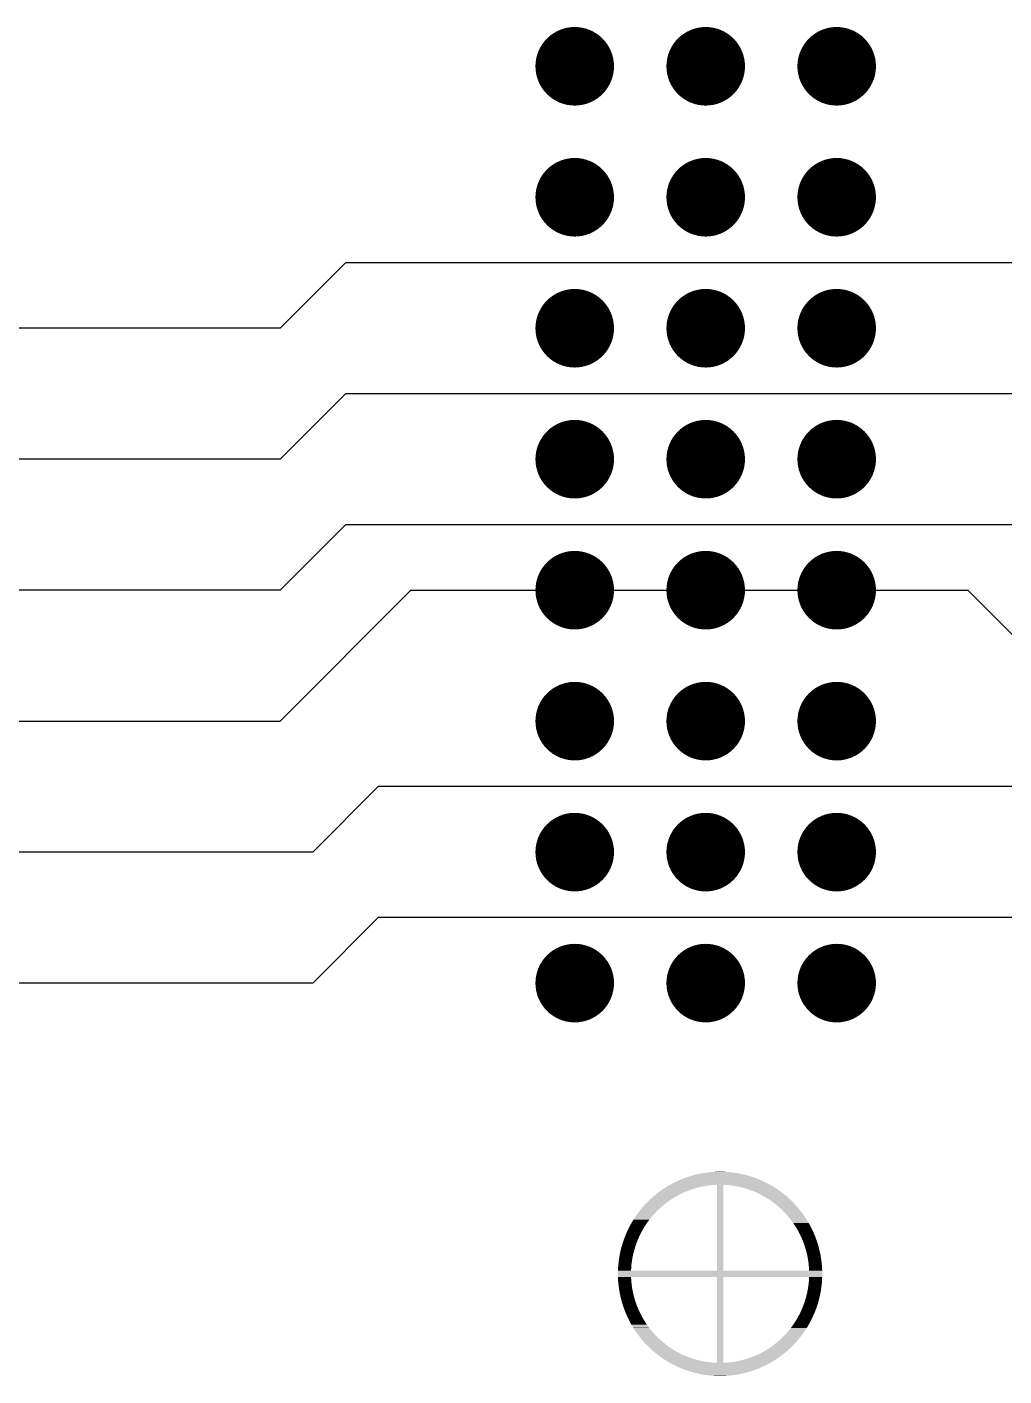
# Model space of a CAD drawing. Extents: x 295 to 953, y 10 to 290.
# Drawn here: x 844.33 to 863.28, y 113.51 to 139.68 of the extents above; entities that cross this region are included whole.
import ezdxf

# ---------------------------------------------------------------- set-up
doc = ezdxf.new("R2010")
doc.units = 0
doc.header["$LTSCALE"] = 5
doc.header["$MEASUREMENT"] = 0
doc.layers.get('0').update_dxf_attribs({"linetype": 'CONTINUOUS', "lineweight": 25})
doc.layers.add('DV-ABPB-A4_BOT', color=7, linetype='CONTINUOUS')

msp = doc.modelspace()

# ---------------------------------------------------------------- linework, layer by layer
at = {"color": 7, "const_width": 0.762}
for points in [[(855.337, 138.913, -1), (854.575, 138.913, -1)], [(857.877, 138.913, -1), (857.115, 138.913, -1)], [(860.417, 138.913, -1), (859.655, 138.913, -1)], [(855.337, 136.373, -1), (854.575, 136.373, -1)], [(857.877, 136.373, -1), (857.115, 136.373, -1)], [(860.417, 136.373, -1), (859.655, 136.373, -1)], [(855.337, 133.833, -1), (854.575, 133.833, -1)], [(857.877, 133.833, -1), (857.115, 133.833, -1)], [(860.417, 133.833, -1), (859.655, 133.833, -1)], [(855.337, 131.293, -1), (854.575, 131.293, -1)], [(857.877, 131.293, -1), (857.115, 131.293, -1)], [(860.417, 131.293, -1), (859.655, 131.293, -1)], [(855.337, 128.753, -1), (854.575, 128.753, -1)], [(857.877, 128.753, -1), (857.115, 128.753, -1)], [(860.417, 128.753, -1), (859.655, 128.753, -1)], [(855.337, 126.213, -1), (854.575, 126.213, -1)], [(857.877, 126.213, -1), (857.115, 126.213, -1)], [(860.417, 126.213, -1), (859.655, 126.213, -1)], [(855.337, 123.673, -1), (854.575, 123.673, -1)], [(857.877, 123.673, -1), (857.115, 123.673, -1)], [(860.417, 123.673, -1), (859.655, 123.673, -1)], [(855.337, 121.133, -1), (854.575, 121.133, -1)], [(857.877, 121.133, -1), (857.115, 121.133, -1)], [(860.417, 121.133, -1), (859.655, 121.133, -1)]]:
    msp.add_lwpolyline(points, format="xyb", close=True, dxfattribs=at)
at = {"color": 7}
for points in [[(857.962, 117.467), (857.904, 117.471), (857.589, 117.467), (857.645, 117.471)], [(857.904, 117.471), (857.899, 117.472), (857.645, 117.471), (857.653, 117.472)], [(857.899, 117.472), (857.84, 117.475), (857.653, 117.472), (857.709, 117.475)], [(857.84, 117.475), (857.835, 117.475), (857.709, 117.475), (857.72, 117.475)], [(857.835, 117.475), (857.772, 117.476), (857.72, 117.475), (857.772, 117.476)], [(857.496, 117.199), (857.555, 117.208), (856.766, 117.199), (856.78, 117.208)], [(857.555, 117.208), (857.614, 117.214), (856.78, 117.208), (856.792, 117.214)], [(857.614, 117.214), (857.673, 117.219), (856.792, 117.214), (856.799, 117.219)], [(857.673, 117.219), (857.695, 117.22), (856.799, 117.219), (856.801, 117.22)], [(857.695, 117.22), (857.712, 117.221), (856.801, 117.22), (856.802, 117.221)], [(858.748, 117.221), (858.744, 117.223), (856.802, 117.221), (856.806, 117.223)], [(858.744, 117.223), (858.693, 117.25), (856.806, 117.223), (856.857, 117.25)], [(858.693, 117.25), (858.688, 117.253), (856.857, 117.25), (856.862, 117.253)], [(858.688, 117.253), (858.636, 117.279), (856.862, 117.253), (856.913, 117.279)], [(858.636, 117.279), (858.631, 117.281), (856.913, 117.279), (856.919, 117.281)], [(858.631, 117.281), (858.579, 117.305), (856.919, 117.281), (856.971, 117.305)], [(858.579, 117.305), (858.573, 117.308), (856.971, 117.305), (856.977, 117.308)], [(858.573, 117.308), (858.52, 117.33), (856.977, 117.308), (857.029, 117.33)], [(858.52, 117.33), (858.515, 117.332), (857.029, 117.33), (857.035, 117.332)], [(858.515, 117.332), (858.461, 117.353), (857.035, 117.332), (857.089, 117.353)], [(858.461, 117.353), (858.456, 117.355), (857.089, 117.353), (857.095, 117.355)], [(858.456, 117.355), (858.401, 117.374), (857.095, 117.355), (857.148, 117.374)], [(858.401, 117.374), (858.396, 117.376), (857.148, 117.374), (857.154, 117.376)], [(858.396, 117.376), (858.341, 117.393), (857.154, 117.376), (857.209, 117.393)], [(858.341, 117.393), (858.335, 117.395), (857.209, 117.393), (857.215, 117.395)], [(858.335, 117.395), (858.28, 117.41), (857.215, 117.395), (857.27, 117.41)], [(858.28, 117.41), (858.274, 117.412), (857.27, 117.41), (857.276, 117.412)], [(858.274, 117.412), (858.218, 117.425), (857.276, 117.412), (857.332, 117.425)], [(858.218, 117.425), (858.213, 117.427), (857.332, 117.425), (857.338, 117.427)], [(858.213, 117.427), (858.156, 117.439), (857.338, 117.427), (857.394, 117.439)], [(858.156, 117.439), (858.15, 117.44), (857.394, 117.439), (857.4, 117.44)], [(858.15, 117.44), (858.093, 117.45), (857.4, 117.44), (857.456, 117.45)], [(858.093, 117.45), (858.088, 117.451), (857.456, 117.45), (857.463, 117.451)], [(858.088, 117.451), (858.031, 117.459), (857.463, 117.451), (857.519, 117.459)], [(858.031, 117.459), (858.025, 117.46), (857.519, 117.459), (857.526, 117.46)], [(858.025, 117.46), (857.967, 117.466), (857.526, 117.46), (857.582, 117.466)], [(857.967, 117.466), (857.962, 117.467), (857.582, 117.466), (857.589, 117.467)], [(857.839, 115.558), (857.839, 117.221), (857.712, 115.558), (857.712, 117.221)], [(858.753, 117.217), (858.748, 117.221), (857.898, 117.217), (857.839, 117.221)], [(858.762, 117.212), (858.753, 117.217), (857.957, 117.212), (857.898, 117.217)], [(858.774, 117.205), (858.762, 117.212), (858.015, 117.205), (857.957, 117.212)], [(856.795, 116.917), (856.838, 116.945), (856.396, 116.917), (856.426, 116.945)], [(856.838, 116.945), (856.862, 116.96), (856.426, 116.945), (856.442, 116.96)], [(856.862, 116.96), (856.888, 116.977), (856.442, 116.96), (856.461, 116.977)], [(856.888, 116.977), (856.932, 117.002), (856.461, 116.977), (856.489, 117.002)], [(856.932, 117.002), (856.939, 117.006), (856.489, 117.002), (856.494, 117.006)], [(856.939, 117.006), (856.992, 117.034), (856.494, 117.006), (856.528, 117.034)], [(856.992, 117.034), (857.009, 117.042), (856.528, 117.034), (856.538, 117.042)], [(857.009, 117.042), (857.045, 117.06), (856.538, 117.042), (856.561, 117.06)], [(857.045, 117.06), (857.093, 117.081), (856.561, 117.06), (856.589, 117.081)], [(857.093, 117.081), (857.099, 117.084), (856.589, 117.081), (856.592, 117.084)], [(857.099, 117.084), (857.154, 117.106), (856.592, 117.084), (856.623, 117.106)], [(857.154, 117.106), (857.187, 117.118), (856.623, 117.106), (856.64, 117.118)], [(857.187, 117.118), (857.21, 117.127), (856.64, 117.118), (856.652, 117.127)], [(857.21, 117.127), (857.266, 117.145), (856.652, 117.127), (856.679, 117.145)], [(857.266, 117.145), (857.297, 117.154), (856.679, 117.145), (856.693, 117.154)], [(857.297, 117.154), (857.323, 117.161), (856.693, 117.154), (856.705, 117.161)], [(857.323, 117.161), (857.38, 117.176), (856.705, 117.161), (856.728, 117.176)], [(857.38, 117.176), (857.434, 117.188), (856.728, 117.176), (856.746, 117.188)], [(857.434, 117.188), (857.438, 117.189), (856.746, 117.188), (856.748, 117.189)], [(857.438, 117.189), (857.496, 117.199), (856.748, 117.189), (856.766, 117.199)], [(858.79, 117.196), (858.774, 117.205), (858.074, 117.196), (858.015, 117.205)], [(858.799, 117.191), (858.79, 117.196), (858.099, 117.191), (858.074, 117.196)], [(858.809, 117.184), (858.799, 117.191), (858.132, 117.184), (858.099, 117.191)], [(858.83, 117.171), (858.809, 117.184), (858.19, 117.171), (858.132, 117.184)], [(858.852, 117.157), (858.83, 117.171), (858.242, 117.157), (858.19, 117.171)], [(858.854, 117.156), (858.852, 117.157), (858.247, 117.156), (858.242, 117.157)], [(858.88, 117.139), (858.854, 117.156), (858.304, 117.139), (858.247, 117.156)], [(858.905, 117.122), (858.88, 117.139), (858.354, 117.122), (858.304, 117.139)], [(858.908, 117.12), (858.905, 117.122), (858.36, 117.12), (858.354, 117.122)], [(858.937, 117.099), (858.908, 117.12), (858.415, 117.099), (858.36, 117.12)], [(858.957, 117.085), (858.937, 117.099), (858.448, 117.085), (858.415, 117.099)], [(858.968, 117.076), (858.957, 117.085), (858.47, 117.076), (858.448, 117.085)], [(859.001, 117.051), (858.968, 117.076), (858.524, 117.051), (858.47, 117.076)], [(859.007, 117.046), (859.001, 117.051), (858.533, 117.046), (858.524, 117.051)], [(859.033, 117.024), (859.007, 117.046), (858.577, 117.024), (858.533, 117.046)], [(859.056, 117.006), (859.033, 117.024), (858.611, 117.006), (858.577, 117.024)], [(859.067, 116.996), (859.056, 117.006), (858.629, 116.996), (858.611, 117.006)], [(859.102, 116.966), (859.067, 116.996), (858.68, 116.966), (858.629, 116.996)], [(859.104, 116.964), (859.102, 116.966), (858.682, 116.964), (858.68, 116.966)], [(859.136, 116.934), (859.104, 116.964), (858.73, 116.934), (858.682, 116.964)], [(856.52, 116.681), (856.561, 116.723), (856.188, 116.681), (856.221, 116.723)], [(856.561, 116.723), (856.567, 116.729), (856.221, 116.723), (856.225, 116.729)], [(856.567, 116.729), (856.604, 116.764), (856.225, 116.729), (856.254, 116.764)], [(856.604, 116.764), (856.619, 116.778), (856.254, 116.764), (856.266, 116.778)], [(856.619, 116.778), (856.648, 116.803), (856.266, 116.778), (856.288, 116.803)], [(856.648, 116.803), (856.675, 116.825), (856.288, 116.803), (856.307, 116.825)], [(856.675, 116.825), (856.694, 116.841), (856.307, 116.825), (856.322, 116.841)], [(856.694, 116.841), (856.733, 116.872), (856.322, 116.841), (856.351, 116.872)], [(856.733, 116.872), (856.74, 116.878), (856.351, 116.872), (856.357, 116.878)], [(856.74, 116.878), (856.789, 116.912), (856.357, 116.878), (856.391, 116.912)], [(856.789, 116.912), (856.795, 116.917), (856.391, 116.912), (856.396, 116.917)], [(859.15, 116.921), (859.136, 116.934), (858.749, 116.921), (858.73, 116.934)], [(859.171, 116.9), (859.15, 116.921), (858.778, 116.9), (858.749, 116.921)], [(859.195, 116.876), (859.171, 116.9), (858.811, 116.876), (858.778, 116.9)], [(859.205, 116.865), (859.195, 116.876), (858.826, 116.865), (858.811, 116.876)], [(859.239, 116.83), (859.205, 116.865), (858.87, 116.83), (858.826, 116.865)], [(859.24, 116.828), (859.239, 116.83), (858.872, 116.828), (858.87, 116.83)], [(859.274, 116.79), (859.24, 116.828), (858.918, 116.79), (858.872, 116.828)], [(859.281, 116.782), (859.274, 116.79), (858.926, 116.782), (858.918, 116.79)], [(859.307, 116.75), (859.281, 116.782), (858.961, 116.75), (858.926, 116.782)], [(859.321, 116.733), (859.307, 116.75), (858.978, 116.733), (858.961, 116.75)], [(859.34, 116.708), (859.321, 116.733), (859.004, 116.708), (858.978, 116.733)], [(859.36, 116.683), (859.34, 116.708), (859.028, 116.683), (859.004, 116.708)], [(859.373, 116.666), (859.36, 116.683), (859.045, 116.666), (859.028, 116.683)], [(856.311, 116.41), (856.336, 116.449), (856.018, 116.41), (856.039, 116.449)], [(856.336, 116.449), (856.347, 116.466), (856.039, 116.449), (856.048, 116.466)], [(856.347, 116.466), (856.369, 116.498), (856.048, 116.466), (856.067, 116.498)], [(856.369, 116.498), (856.386, 116.521), (856.067, 116.498), (856.08, 116.521)], [(856.386, 116.521), (856.404, 116.546), (856.08, 116.521), (856.096, 116.546)], [(856.404, 116.546), (856.427, 116.574), (856.096, 116.546), (856.114, 116.574)], [(856.427, 116.574), (856.441, 116.592), (856.114, 116.574), (856.126, 116.592)], [(856.441, 116.592), (856.471, 116.627), (856.126, 116.592), (856.149, 116.627)], [(856.471, 116.627), (856.48, 116.637), (856.149, 116.627), (856.157, 116.637)], [(856.48, 116.637), (856.518, 116.678), (856.157, 116.637), (856.187, 116.678)], [(856.518, 116.678), (856.52, 116.681), (856.187, 116.678), (856.188, 116.681)], [(859.397, 116.632), (859.373, 116.666), (859.075, 116.632), (859.045, 116.666)], [(859.404, 116.621), (859.397, 116.632), (859.084, 116.621), (859.075, 116.632)], [(859.433, 116.579), (859.404, 116.621), (859.119, 116.579), (859.084, 116.621)], [(859.435, 116.576), (859.433, 116.579), (859.122, 116.576), (859.119, 116.579)], [(859.465, 116.529), (859.435, 116.576), (859.158, 116.529), (859.122, 116.576)], [(859.467, 116.526), (859.465, 116.529), (859.16, 116.526), (859.158, 116.529)], [(859.493, 116.481), (859.467, 116.526), (859.193, 116.481), (859.16, 116.526)], [(859.499, 116.471), (859.493, 116.481), (859.199, 116.471), (859.193, 116.481)], [(859.52, 116.432), (859.499, 116.471), (859.226, 116.432), (859.199, 116.471)], [(859.529, 116.415), (859.52, 116.432), (859.236, 116.415), (859.226, 116.432)], [(856.171, 116.135), (856.189, 116.178), (855.9, 116.135), (855.916, 116.178)], [(856.189, 116.178), (856.194, 116.189), (855.916, 116.178), (855.92, 116.189)], [(856.194, 116.189), (856.216, 116.237), (855.92, 116.189), (855.938, 116.237)], [(856.216, 116.237), (856.219, 116.243), (855.938, 116.237), (855.941, 116.243)], [(856.219, 116.243), (856.245, 116.296), (855.941, 116.243), (855.963, 116.296)], [(856.245, 116.296), (856.274, 116.348), (855.963, 116.296), (855.987, 116.348)], [(856.274, 116.348), (856.277, 116.353), (855.987, 116.348), (855.99, 116.353)], [(856.277, 116.353), (856.304, 116.399), (855.99, 116.353), (856.013, 116.399)], [(856.304, 116.399), (856.311, 116.41), (856.013, 116.399), (856.018, 116.41)], [(859.546, 116.382), (859.529, 116.415), (859.257, 116.382), (859.236, 116.415)], [(859.558, 116.359), (859.546, 116.382), (859.27, 116.359), (859.257, 116.382)], [(859.571, 116.33), (859.558, 116.359), (859.287, 116.33), (859.27, 116.359)], [(859.585, 116.301), (859.571, 116.33), (859.302, 116.301), (859.287, 116.33)], [(859.595, 116.278), (859.585, 116.301), (859.314, 116.278), (859.302, 116.301)], [(859.609, 116.243), (859.595, 116.278), (859.331, 116.243), (859.314, 116.278)], [(859.617, 116.225), (859.609, 116.243), (859.34, 116.225), (859.331, 116.243)], [(859.632, 116.184), (859.617, 116.225), (859.359, 116.184), (859.34, 116.225)], [(859.637, 116.17), (859.632, 116.184), (859.364, 116.17), (859.359, 116.184)], [(859.654, 116.124), (859.637, 116.17), (859.383, 116.124), (859.364, 116.17)], [(856.09, 115.873), (856.098, 115.909), (855.83, 115.873), (855.838, 115.909)], [(856.098, 115.909), (856.105, 115.935), (855.838, 115.909), (855.843, 115.935)], [(856.105, 115.935), (856.114, 115.967), (855.843, 115.935), (855.851, 115.967)], [(856.114, 115.967), (856.123, 115.997), (855.851, 115.967), (855.859, 115.997)], [(856.123, 115.997), (856.131, 116.023), (855.859, 115.997), (855.866, 116.023)], [(856.131, 116.023), (856.142, 116.058), (855.866, 116.023), (855.876, 116.058)], [(856.142, 116.058), (856.15, 116.079), (855.876, 116.058), (855.882, 116.079)], [(856.15, 116.079), (856.165, 116.118), (855.882, 116.079), (855.895, 116.118)], [(856.165, 116.118), (856.171, 116.135), (855.895, 116.118), (855.9, 116.135)], [(859.656, 116.116), (859.654, 116.124), (859.387, 116.116), (859.383, 116.124)], [(859.673, 116.063), (859.656, 116.116), (859.406, 116.063), (859.387, 116.116)], [(859.674, 116.06), (859.673, 116.063), (859.407, 116.06), (859.406, 116.063)], [(859.69, 116.004), (859.674, 116.06), (859.425, 116.004), (859.407, 116.06)], [(859.69, 116.002), (859.69, 116.004), (859.426, 116.002), (859.425, 116.004)], [(859.704, 115.947), (859.69, 116.002), (859.442, 115.947), (859.426, 116.002)], [(859.705, 115.941), (859.704, 115.947), (859.443, 115.941), (859.442, 115.947)], [(859.716, 115.889), (859.705, 115.941), (859.457, 115.889), (859.443, 115.941)], [(856.053, 115.621), (856.057, 115.676), (855.798, 115.621), (855.802, 115.676)], [(856.057, 115.676), (856.058, 115.685), (855.802, 115.676), (855.803, 115.685)], [(856.058, 115.685), (856.065, 115.735), (855.803, 115.685), (855.809, 115.735)], [(856.065, 115.735), (856.067, 115.748), (855.809, 115.735), (855.81, 115.748)], [(856.067, 115.748), (856.074, 115.793), (855.81, 115.748), (855.817, 115.793)], [(856.074, 115.793), (856.077, 115.81), (855.817, 115.793), (855.819, 115.81)], [(856.077, 115.81), (856.085, 115.852), (855.819, 115.81), (855.827, 115.852)], [(856.085, 115.852), (856.09, 115.873), (855.827, 115.852), (855.83, 115.873)], [(859.719, 115.879), (859.716, 115.889), (859.459, 115.879), (859.457, 115.889)], [(859.727, 115.831), (859.719, 115.879), (859.469, 115.831), (859.459, 115.879)], [(859.73, 115.816), (859.727, 115.831), (859.472, 115.816), (859.469, 115.831)], [(859.736, 115.773), (859.73, 115.816), (859.48, 115.773), (859.472, 115.816)], [(859.739, 115.754), (859.736, 115.773), (859.482, 115.754), (859.48, 115.773)], [(859.744, 115.714), (859.739, 115.754), (859.488, 115.714), (859.482, 115.754)], [(859.747, 115.691), (859.744, 115.714), (859.491, 115.691), (859.488, 115.714)], [(859.749, 115.656), (859.747, 115.691), (859.495, 115.656), (859.491, 115.691)], [(859.752, 115.627), (859.749, 115.656), (859.497, 115.627), (859.495, 115.656)], [(859.756, 115.495), (859.755, 115.558), (855.794, 115.495), (855.795, 115.558)], [(859.755, 115.431), (859.756, 115.495), (855.795, 115.431), (855.794, 115.495)], [(856.049, 115.558), (856.052, 115.617), (855.795, 115.558), (855.798, 115.617)], [(856.049, 115.425), (856.049, 115.431), (855.795, 115.425), (855.795, 115.431)], [(856.051, 115.392), (856.049, 115.425), (855.797, 115.392), (855.795, 115.425)], [(856.053, 115.362), (856.051, 115.392), (855.798, 115.362), (855.797, 115.392)], [(856.052, 115.617), (856.053, 115.621), (855.798, 115.617), (855.798, 115.621)], [(857.839, 113.768), (857.839, 115.431), (857.712, 113.768), (857.712, 115.431)], [(859.753, 115.597), (859.752, 115.627), (859.499, 115.597), (859.497, 115.627)], [(859.752, 115.372), (859.755, 115.431), (859.498, 115.372), (859.501, 115.431)], [(859.755, 115.564), (859.753, 115.597), (859.501, 115.564), (859.499, 115.597)], [(859.755, 115.558), (859.755, 115.564), (859.501, 115.558), (859.501, 115.564)], [(856.055, 115.333), (856.053, 115.362), (855.801, 115.333), (855.798, 115.362)], [(856.059, 115.298), (856.055, 115.333), (855.804, 115.298), (855.801, 115.333)], [(856.062, 115.275), (856.059, 115.298), (855.806, 115.275), (855.804, 115.298)], [(856.068, 115.235), (856.062, 115.275), (855.811, 115.235), (855.806, 115.275)], [(856.07, 115.216), (856.068, 115.235), (855.814, 115.216), (855.811, 115.235)], [(856.078, 115.173), (856.07, 115.216), (855.82, 115.173), (855.814, 115.216)], [(856.081, 115.158), (856.078, 115.173), (855.823, 115.158), (855.82, 115.173)], [(856.091, 115.11), (856.081, 115.158), (855.831, 115.11), (855.823, 115.158)], [(859.712, 115.08), (859.72, 115.116), (859.452, 115.08), (859.46, 115.116)], [(859.72, 115.116), (859.724, 115.137), (859.46, 115.116), (859.465, 115.137)], [(859.724, 115.137), (859.731, 115.179), (859.465, 115.137), (859.473, 115.179)], [(859.731, 115.179), (859.733, 115.196), (859.473, 115.179), (859.476, 115.196)], [(859.733, 115.196), (859.74, 115.241), (859.476, 115.196), (859.483, 115.241)], [(859.74, 115.241), (859.741, 115.254), (859.483, 115.241), (859.485, 115.254)], [(859.741, 115.254), (859.747, 115.304), (859.485, 115.254), (859.492, 115.304)], [(859.747, 115.304), (859.748, 115.313), (859.492, 115.304), (859.493, 115.313)], [(859.748, 115.313), (859.752, 115.368), (859.493, 115.313), (859.498, 115.368)], [(859.752, 115.368), (859.752, 115.372), (859.498, 115.368), (859.498, 115.372)], [(856.094, 115.1), (856.091, 115.11), (855.834, 115.1), (855.831, 115.11)], [(856.107, 115.048), (856.094, 115.1), (855.845, 115.048), (855.834, 115.1)], [(856.108, 115.042), (856.107, 115.048), (855.846, 115.042), (855.845, 115.048)], [(856.124, 114.987), (856.108, 115.042), (855.86, 114.987), (855.846, 115.042)], [(856.125, 114.985), (856.124, 114.987), (855.86, 114.985), (855.86, 114.987)], [(856.143, 114.929), (856.125, 114.985), (855.876, 114.929), (855.86, 114.985)], [(856.144, 114.926), (856.143, 114.929), (855.877, 114.926), (855.876, 114.929)], [(856.163, 114.873), (856.144, 114.926), (855.894, 114.873), (855.877, 114.926)], [(856.167, 114.865), (856.163, 114.873), (855.896, 114.865), (855.894, 114.873)], [(856.186, 114.819), (856.167, 114.865), (855.913, 114.819), (855.896, 114.865)], [(859.635, 114.811), (859.65, 114.854), (859.361, 114.811), (859.379, 114.854)], [(859.65, 114.854), (859.655, 114.871), (859.379, 114.854), (859.385, 114.871)], [(859.655, 114.871), (859.668, 114.91), (859.385, 114.871), (859.4, 114.91)], [(859.668, 114.91), (859.675, 114.931), (859.4, 114.91), (859.408, 114.931)], [(859.675, 114.931), (859.684, 114.966), (859.408, 114.931), (859.419, 114.966)], [(859.684, 114.966), (859.692, 114.992), (859.419, 114.966), (859.427, 114.992)], [(859.692, 114.992), (859.699, 115.022), (859.427, 114.992), (859.436, 115.022)], [(859.699, 115.022), (859.707, 115.054), (859.436, 115.022), (859.445, 115.054)], [(859.707, 115.054), (859.712, 115.08), (859.445, 115.054), (859.452, 115.08)], [(856.192, 114.805), (856.186, 114.819), (855.918, 114.805), (855.913, 114.819)], [(856.21, 114.764), (856.192, 114.805), (855.933, 114.764), (855.918, 114.805)], [(856.219, 114.746), (856.21, 114.764), (855.941, 114.746), (855.933, 114.764)], [(856.236, 114.711), (856.219, 114.746), (855.956, 114.711), (855.941, 114.746)], [(856.248, 114.688), (856.236, 114.711), (855.966, 114.688), (855.956, 114.711)], [(856.263, 114.659), (856.248, 114.688), (855.979, 114.659), (855.966, 114.688)], [(856.28, 114.63), (856.263, 114.659), (855.992, 114.63), (855.979, 114.659)], [(856.293, 114.607), (856.28, 114.63), (856.004, 114.607), (855.992, 114.63)], [(856.314, 114.574), (856.293, 114.607), (856.021, 114.574), (856.004, 114.607)], [(859.532, 114.579), (859.537, 114.59), (859.239, 114.579), (859.246, 114.59)], [(859.537, 114.59), (859.56, 114.636), (859.246, 114.59), (859.273, 114.636)], [(859.56, 114.636), (859.563, 114.641), (859.273, 114.636), (859.277, 114.641)], [(859.563, 114.641), (859.587, 114.693), (859.277, 114.641), (859.305, 114.693)], [(859.587, 114.693), (859.609, 114.746), (859.305, 114.693), (859.332, 114.746)], [(859.609, 114.746), (859.612, 114.752), (859.332, 114.746), (859.334, 114.752)], [(859.612, 114.752), (859.63, 114.8), (859.334, 114.752), (859.356, 114.8)], [(859.63, 114.8), (859.635, 114.811), (859.356, 114.8), (859.361, 114.811)], [(856.324, 114.557), (856.314, 114.574), (856.03, 114.557), (856.021, 114.574)], [(856.351, 114.518), (856.324, 114.557), (856.051, 114.518), (856.03, 114.557)], [(856.357, 114.508), (856.351, 114.518), (856.057, 114.508), (856.051, 114.518)], [(856.39, 114.463), (856.357, 114.508), (856.083, 114.463), (856.057, 114.508)], [(856.392, 114.46), (856.39, 114.463), (856.085, 114.46), (856.083, 114.463)], [(856.428, 114.413), (856.392, 114.46), (856.115, 114.413), (856.085, 114.46)], [(856.431, 114.41), (856.428, 114.413), (856.117, 114.41), (856.115, 114.413)], [(856.466, 114.368), (856.431, 114.41), (856.146, 114.368), (856.117, 114.41)], [(856.476, 114.357), (856.466, 114.368), (856.153, 114.357), (856.146, 114.368)], [(856.506, 114.323), (856.476, 114.357), (856.177, 114.323), (856.153, 114.357)], [(859.364, 114.311), (859.393, 114.352), (859.032, 114.311), (859.07, 114.352)], [(859.393, 114.352), (859.401, 114.362), (859.07, 114.352), (859.079, 114.362)], [(859.401, 114.362), (859.424, 114.397), (859.079, 114.362), (859.109, 114.397)], [(859.424, 114.397), (859.436, 114.415), (859.109, 114.397), (859.123, 114.415)], [(859.436, 114.415), (859.454, 114.443), (859.123, 114.415), (859.146, 114.443)], [(859.454, 114.443), (859.47, 114.468), (859.146, 114.443), (859.164, 114.468)], [(859.47, 114.468), (859.483, 114.491), (859.164, 114.468), (859.181, 114.491)], [(859.483, 114.491), (859.502, 114.523), (859.181, 114.491), (859.203, 114.523)], [(859.502, 114.523), (859.511, 114.54), (859.203, 114.523), (859.214, 114.54)], [(859.511, 114.54), (859.532, 114.579), (859.214, 114.54), (859.239, 114.579)], [(856.522, 114.306), (856.506, 114.323), (856.19, 114.306), (856.177, 114.323)], [(856.546, 114.281), (856.522, 114.306), (856.21, 114.281), (856.19, 114.306)], [(856.572, 114.256), (856.546, 114.281), (856.229, 114.256), (856.21, 114.281)], [(856.589, 114.239), (856.572, 114.256), (856.243, 114.239), (856.229, 114.256)], [(856.624, 114.207), (856.589, 114.239), (856.269, 114.207), (856.243, 114.239)], [(856.633, 114.199), (856.624, 114.207), (856.276, 114.199), (856.269, 114.207)], [(856.678, 114.161), (856.633, 114.199), (856.31, 114.161), (856.276, 114.199)], [(856.68, 114.159), (856.678, 114.161), (856.312, 114.159), (856.31, 114.161)], [(856.724, 114.124), (856.68, 114.159), (856.345, 114.124), (856.312, 114.159)], [(856.739, 114.113), (856.724, 114.124), (856.355, 114.113), (856.345, 114.124)], [(856.772, 114.089), (856.739, 114.113), (856.379, 114.089), (856.355, 114.113)], [(856.801, 114.068), (856.772, 114.089), (856.4, 114.068), (856.379, 114.089)], [(856.82, 114.055), (856.801, 114.068), (856.414, 114.055), (856.4, 114.068)], [(859.124, 114.044), (859.154, 114.072), (858.712, 114.044), (858.755, 114.072)], [(859.154, 114.072), (859.159, 114.077), (858.755, 114.072), (858.762, 114.077)], [(859.159, 114.077), (859.193, 114.111), (858.762, 114.077), (858.81, 114.111)], [(859.193, 114.111), (859.199, 114.117), (858.81, 114.111), (858.817, 114.117)], [(859.199, 114.117), (859.228, 114.148), (858.817, 114.117), (858.856, 114.148)], [(859.228, 114.148), (859.243, 114.164), (858.856, 114.148), (858.876, 114.164)], [(859.243, 114.164), (859.262, 114.186), (858.876, 114.164), (858.902, 114.186)], [(859.262, 114.186), (859.284, 114.211), (858.902, 114.186), (858.931, 114.211)], [(859.284, 114.211), (859.296, 114.225), (858.931, 114.211), (858.946, 114.225)], [(859.296, 114.225), (859.325, 114.26), (858.946, 114.225), (858.983, 114.26)], [(859.325, 114.26), (859.329, 114.266), (858.983, 114.26), (858.989, 114.266)], [(859.329, 114.266), (859.362, 114.308), (858.989, 114.266), (859.03, 114.308)], [(859.362, 114.308), (859.364, 114.311), (859.03, 114.308), (859.032, 114.311)], [(856.868, 114.025), (856.82, 114.055), (856.446, 114.025), (856.414, 114.055)], [(856.87, 114.023), (856.868, 114.025), (856.448, 114.023), (856.446, 114.025)], [(856.921, 113.993), (856.87, 114.023), (856.483, 113.993), (856.448, 114.023)], [(856.94, 113.983), (856.921, 113.993), (856.494, 113.983), (856.483, 113.993)], [(856.973, 113.965), (856.94, 113.983), (856.517, 113.965), (856.494, 113.983)], [(857.017, 113.943), (856.973, 113.965), (856.543, 113.943), (856.517, 113.965)], [(857.026, 113.938), (857.017, 113.943), (856.549, 113.938), (856.543, 113.943)], [(857.08, 113.913), (857.026, 113.938), (856.582, 113.913), (856.549, 113.938)], [(857.102, 113.904), (857.08, 113.913), (856.593, 113.904), (856.582, 113.913)], [(857.135, 113.89), (857.102, 113.904), (856.613, 113.89), (856.593, 113.904)], [(857.19, 113.869), (857.135, 113.89), (856.642, 113.869), (856.613, 113.89)], [(857.197, 113.867), (857.19, 113.869), (856.645, 113.867), (856.642, 113.869)], [(857.246, 113.85), (857.197, 113.867), (856.67, 113.85), (856.645, 113.867)], [(857.303, 113.833), (857.246, 113.85), (856.696, 113.833), (856.67, 113.85)], [(857.308, 113.832), (857.303, 113.833), (856.698, 113.832), (856.696, 113.833)], [(857.36, 113.818), (857.308, 113.832), (856.72, 113.818), (856.698, 113.832)], [(857.418, 113.805), (857.36, 113.818), (856.741, 113.805), (856.72, 113.818)], [(858.804, 113.801), (858.822, 113.813), (858.116, 113.801), (858.17, 113.813)], [(858.822, 113.813), (858.845, 113.828), (858.17, 113.813), (858.227, 113.828)], [(858.845, 113.828), (858.857, 113.835), (858.227, 113.828), (858.253, 113.835)], [(858.857, 113.835), (858.871, 113.844), (858.253, 113.835), (858.284, 113.844)], [(858.871, 113.844), (858.898, 113.862), (858.284, 113.844), (858.34, 113.862)], [(858.898, 113.862), (858.91, 113.871), (858.34, 113.862), (858.363, 113.871)], [(858.91, 113.871), (858.927, 113.883), (858.363, 113.871), (858.396, 113.883)], [(858.927, 113.883), (858.958, 113.905), (858.396, 113.883), (858.451, 113.905)], [(858.958, 113.905), (858.961, 113.908), (858.451, 113.905), (858.457, 113.908)], [(858.961, 113.908), (858.989, 113.929), (858.457, 113.908), (858.505, 113.929)], [(858.989, 113.929), (859.012, 113.947), (858.505, 113.929), (858.541, 113.947)], [(859.012, 113.947), (859.022, 113.955), (858.541, 113.947), (858.558, 113.955)], [(859.022, 113.955), (859.056, 113.983), (858.558, 113.955), (858.611, 113.983)], [(859.056, 113.983), (859.061, 113.987), (858.611, 113.983), (858.618, 113.987)], [(859.061, 113.987), (859.089, 114.012), (858.618, 113.987), (858.662, 114.012)], [(859.089, 114.012), (859.108, 114.029), (858.662, 114.012), (858.689, 114.029)], [(859.108, 114.029), (859.124, 114.044), (858.689, 114.029), (858.712, 114.044)], [(857.451, 113.798), (857.418, 113.805), (856.751, 113.798), (856.741, 113.805)], [(857.476, 113.793), (857.451, 113.798), (856.76, 113.793), (856.751, 113.798)], [(857.535, 113.784), (857.476, 113.793), (856.776, 113.784), (856.76, 113.793)], [(857.593, 113.777), (857.535, 113.784), (856.788, 113.777), (856.776, 113.784)], [(857.652, 113.772), (857.593, 113.777), (856.797, 113.772), (856.788, 113.777)], [(857.712, 113.768), (857.652, 113.772), (856.803, 113.768), (856.797, 113.772)], [(858.744, 113.766), (858.748, 113.768), (856.806, 113.766), (856.803, 113.768)], [(858.693, 113.739), (858.744, 113.766), (856.857, 113.739), (856.806, 113.766)], [(858.688, 113.736), (858.693, 113.739), (856.862, 113.736), (856.857, 113.739)], [(858.637, 113.71), (858.688, 113.736), (856.914, 113.71), (856.862, 113.736)], [(858.631, 113.708), (858.637, 113.71), (856.919, 113.708), (856.914, 113.71)], [(858.579, 113.684), (858.631, 113.708), (856.971, 113.684), (856.919, 113.708)], [(858.573, 113.681), (858.579, 113.684), (856.977, 113.681), (856.971, 113.684)], [(858.521, 113.659), (858.573, 113.681), (857.03, 113.659), (856.977, 113.681)], [(858.515, 113.657), (858.521, 113.659), (857.035, 113.657), (857.03, 113.659)], [(858.461, 113.636), (858.515, 113.657), (857.089, 113.636), (857.035, 113.657)], [(858.456, 113.634), (858.461, 113.636), (857.094, 113.634), (857.089, 113.636)], [(858.402, 113.615), (858.456, 113.634), (857.149, 113.615), (857.094, 113.634)], [(858.396, 113.613), (858.402, 113.615), (857.154, 113.613), (857.149, 113.615)], [(858.341, 113.596), (858.396, 113.613), (857.209, 113.596), (857.154, 113.613)], [(858.335, 113.594), (858.341, 113.596), (857.215, 113.594), (857.209, 113.596)], [(858.28, 113.579), (858.335, 113.594), (857.27, 113.579), (857.215, 113.594)], [(858.274, 113.577), (858.28, 113.579), (857.276, 113.577), (857.27, 113.579)], [(858.218, 113.564), (858.274, 113.577), (857.332, 113.564), (857.276, 113.577)], [(858.212, 113.562), (858.218, 113.564), (857.338, 113.562), (857.332, 113.564)], [(858.156, 113.55), (858.212, 113.562), (857.394, 113.55), (857.338, 113.562)], [(858.15, 113.549), (858.156, 113.55), (857.4, 113.549), (857.394, 113.55)], [(858.094, 113.539), (858.15, 113.549), (857.457, 113.539), (857.4, 113.549)], [(858.748, 113.768), (858.749, 113.769), (857.839, 113.768), (857.855, 113.769)], [(858.749, 113.769), (858.751, 113.77), (857.855, 113.769), (857.877, 113.77)], [(858.751, 113.77), (858.759, 113.775), (857.877, 113.77), (857.936, 113.775)], [(858.759, 113.775), (858.77, 113.781), (857.936, 113.775), (857.995, 113.781)], [(858.77, 113.781), (858.784, 113.79), (857.995, 113.781), (858.054, 113.79)], [(858.784, 113.79), (858.802, 113.8), (858.054, 113.79), (858.112, 113.8)], [(858.802, 113.8), (858.804, 113.801), (858.112, 113.8), (858.116, 113.801)], [(858.087, 113.538), (858.094, 113.539), (857.462, 113.538), (857.457, 113.539)], [(858.031, 113.53), (858.087, 113.538), (857.52, 113.53), (857.462, 113.538)], [(858.024, 113.529), (858.031, 113.53), (857.525, 113.529), (857.52, 113.53)], [(857.968, 113.523), (858.024, 113.529), (857.583, 113.523), (857.525, 113.529)], [(857.961, 113.522), (857.968, 113.523), (857.588, 113.522), (857.583, 113.523)], [(857.905, 113.518), (857.961, 113.522), (857.646, 113.518), (857.588, 113.522)], [(857.897, 113.517), (857.905, 113.518), (857.651, 113.517), (857.646, 113.518)], [(857.841, 113.514), (857.897, 113.517), (857.71, 113.514), (857.651, 113.517)], [(857.83, 113.514), (857.841, 113.514), (857.715, 113.514), (857.71, 113.514)], [(857.778, 113.513), (857.83, 113.514), (857.778, 113.513), (857.715, 113.514)]]:
    msp.add_solid(points, dxfattribs=at)
at = {"layer": 'DV-ABPB-A4_BOT', "color": 7}
for p, q in [((850.511, 135.103), (849.241, 133.833)), ((863.846, 135.103), (850.511, 135.103)), ((849.241, 133.833), (814.316, 133.833)), ((850.511, 132.563), (849.241, 131.293)), ((863.846, 132.563), (850.511, 132.563)), ((849.241, 131.293), (814.316, 131.293)), ((850.511, 130.023), (849.241, 128.753)), ((863.846, 130.023), (850.511, 130.023)), ((849.241, 128.753), (814.316, 128.753)), ((849.241, 126.213), (851.781, 128.753)), ((851.781, 128.753), (854.956, 128.753)), ((854.956, 128.753), (857.496, 128.753)), ((857.496, 128.753), (860.036, 128.753)), ((860.036, 128.753), (862.576, 128.753)), ((862.576, 128.753), (866.256, 125.073)), ((814.316, 126.213), (849.241, 126.213)), ((851.146, 124.943), (849.876, 123.673)), ((863.846, 124.943), (851.146, 124.943)), ((849.876, 123.673), (814.316, 123.673)), ((851.146, 122.403), (849.876, 121.133)), ((863.846, 122.403), (851.146, 122.403)), ((849.876, 121.133), (814.316, 121.133))]:
    msp.add_line(p, q, dxfattribs=at)

doc.saveas('drawing.dxf')
